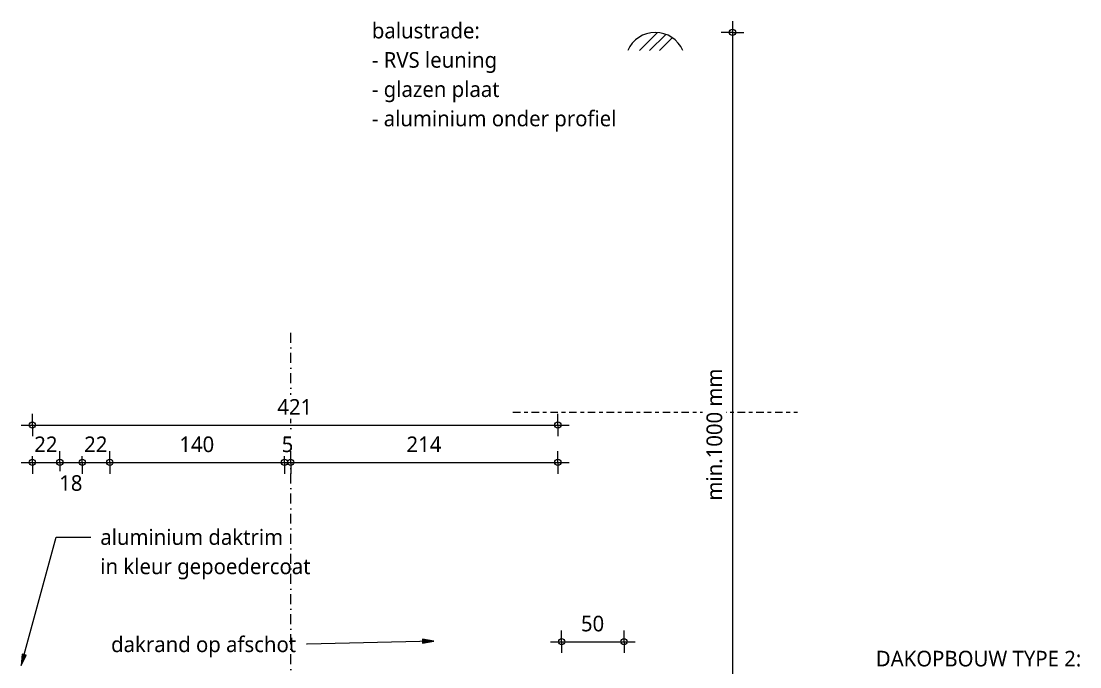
# Model space of a CAD drawing. Header units: millimetres. Extents: x -435 to 27166, y -19117 to 26500.
# Drawn here: x 7084 to 7933, y 16299 to 16816 of the extents above; entities that cross this region are included whole.
import ezdxf

# ---------------------------------------------------------------- set-up
doc = ezdxf.new("R2010")
doc.units = ezdxf.units.MM
doc.linetypes.add('MV_center', pattern=[15, 6, -3, 3, -3])
doc.linetypes.add('MV_stramien', pattern=[16, 8, -4, 0, -4])
for name, color, linetype, lineweight in [('A-ANNO-DIMS', 211, 'Continuous', 13), ('A-ANNO-DIMS-5', 211, 'Continuous', 13), ('A-DETL', 90, 'Continuous', 13), ('A-DETL-GENF', 92, 'Continuous', 18), ('G-ANNO-TEXT', 231, 'Continuous', 13)]:
    doc.layers.add(name, color=color, linetype=linetype, lineweight=lineweight)
doc.styles.add('Segoe UI_3', font='segoeui.ttf', dxfattribs={"height": 12.5})
doc.styles.add('Segoe UI_B', font='segoeui.ttf', dxfattribs={"height": 12.5})
doc.dimstyles.new('2_5_mm_2', dxfattribs={"dimscale": 304.8, "dimtxt": 13.092049, "dimasz": 0.016404, "dimexe": 0.029528, "dimexo": 0.0625, "dimgap": 0.014764, "dimtad": 1, "dimdec": 0, "dimzin": 0, "dimdsep": 46, "dimtxsty": 'Segoe UI_3', "dimblk1": 'DOTBLANK', "dimblk2": 'DOTBLANK', "dimsah": 1, "dimcen": 0.09, "dimdle": 0.029528, "dimazin": 0, "dimtfac": 1, "dimtdec": 4, "dimtix": 1, "dimtmove": 2, "dimatfit": 3, "dimfxl": 0.029528, "dimfxlon": 1, "dimtvp": 1, "dimtfill": 1, "dimtolj": 1, "dimtzin": 0, "dimarcsym": 2})
doc.dimstyles.new('2_5_mm_4', dxfattribs={"dimscale": 304.8, "dimtxt": 13.092049, "dimasz": 0.016404, "dimexe": 0.029528, "dimexo": 0.0625, "dimgap": 0.014764, "dimtad": 1, "dimdec": 0, "dimzin": 0, "dimdsep": 46, "dimtxsty": 'Segoe UI_3', "dimblk1": 'DOTBLANK', "dimblk2": 'DOTBLANK', "dimsah": 1, "dimcen": 0.09, "dimdle": 0.029528, "dimazin": 0, "dimtfac": 1, "dimtdec": 4, "dimtix": 1, "dimtmove": 0, "dimatfit": 3, "dimfxl": 0.029528, "dimfxlon": 1, "dimtvp": 1, "dimtfill": 1, "dimtolj": 1, "dimtzin": 0, "dimarcsym": 2})

# ---------------------------------------------------------------- blocks, each defined once
blk = doc.blocks.new('NLRS_00_DI_maskeer - Type 1-4234971-Details Appartement')
at = {"layer": 'A-DETL-GENF', "linetype": 'MV_center'}
blk.add_line((128, 0), (-100, 0), dxfattribs=at)
blk = doc.blocks.new('DIMBLOCK358-Details Appartement')
at = {"layer": 'A-ANNO-DIMS-5'}
for p, q in [((7517.43, 16318.79), (7517.43, 16327.79)), ((7567.43, 16318.79), (7567.43, 16327.79)), ((7508.43, 16318.79), (7576.43, 16318.79)), ((7517.43, 16318.79), (7517.43, 16309.79)), ((7567.43, 16318.79), (7567.43, 16309.79))]:
    blk.add_line(p, q, dxfattribs=at)
for centre in [(7517.43, 16318.79), (7567.43, 16318.79)]:
    blk.add_circle(centre, 2.5, dxfattribs=at)
at = {"layer": 'A-ANNO-DIMS-5', "color": 0, "insert": (7532.91, 16339.6), "char_height": 12.5, "width": 22.8516, "attachment_point": 1, "line_spacing_factor": 1.142579, "style": 'Segoe UI_3', "bg_fill": 3, "box_fill_scale": 1.25, "bg_fill_color": 9, "bg_fill_true_color": 13158600, "bg_fill_transparency": 0}
blk.add_mtext('50', dxfattribs=at)
blk = doc.blocks.new('_DotBlank')
at = {"color": 0, "linetype": 'ByBlock', "lineweight": -2}
blk.add_line((-0.5, 0), (-1, 0), dxfattribs=at)
blk.add_circle((0, 0), 0.5, dxfattribs=at)
blk = doc.blocks.new('DIMBLOCK362-Details Appartement')
at = {"layer": 'A-ANNO-DIMS-5'}
for p, q in [((7093.43, 16462.47), (7093.43, 16471.47)), ((7115.43, 16462.47), (7115.43, 16471.47)), ((7084.43, 16462.47), (7115.43, 16462.47)), ((7093.43, 16462.47), (7093.43, 16453.47)), ((7115.43, 16462.47), (7115.43, 16453.47))]:
    blk.add_line(p, q, dxfattribs=at)
for centre in [(7093.43, 16462.47), (7115.43, 16462.47)]:
    blk.add_circle(centre, 2.5, dxfattribs=at)
at = {"layer": 'A-ANNO-DIMS-5', "color": 0, "insert": (7094.91, 16483.28), "char_height": 12.5, "width": 22.8516, "attachment_point": 1, "line_spacing_factor": 1.142579, "style": 'Segoe UI_3', "bg_fill": 3, "box_fill_scale": 1.25, "bg_fill_color": 9, "bg_fill_true_color": 13158600, "bg_fill_transparency": 0}
blk.add_mtext('22', dxfattribs=at)
blk = doc.blocks.new('DIMBLOCK363-Details Appartement')
at = {"layer": 'A-ANNO-DIMS-5'}
for p, q in [((7115.43, 16462.47), (7115.43, 16471.47)), ((7133.43, 16462.47), (7133.43, 16471.47)), ((7115.43, 16462.47), (7133.43, 16462.47)), ((7115.43, 16462.47), (7115.43, 16453.47)), ((7133.43, 16462.47), (7133.43, 16453.47))]:
    blk.add_line(p, q, dxfattribs=at)
for centre in [(7115.43, 16462.47), (7133.43, 16462.47)]:
    blk.add_circle(centre, 2.5, dxfattribs=at)
at = {"layer": 'A-ANNO-DIMS-5', "color": 0, "insert": (7114.91, 16452.23), "char_height": 12.5, "width": 22.8516, "attachment_point": 1, "line_spacing_factor": 1.142579, "style": 'Segoe UI_3', "bg_fill": 3, "box_fill_scale": 1.25, "bg_fill_color": 9, "bg_fill_true_color": 13158600, "bg_fill_transparency": 0}
blk.add_mtext('18', dxfattribs=at)
blk = doc.blocks.new('DIMBLOCK364-Details Appartement')
at = {"layer": 'A-ANNO-DIMS-5'}
for p, q in [((7133.43, 16462.47), (7133.43, 16471.47)), ((7155.43, 16462.47), (7155.43, 16471.47)), ((7133.43, 16462.47), (7155.43, 16462.47)), ((7133.43, 16462.47), (7133.43, 16453.47)), ((7155.43, 16462.47), (7155.43, 16453.47))]:
    blk.add_line(p, q, dxfattribs=at)
for centre in [(7133.43, 16462.47), (7155.43, 16462.47)]:
    blk.add_circle(centre, 2.5, dxfattribs=at)
at = {"layer": 'A-ANNO-DIMS-5', "color": 0, "insert": (7134.91, 16483.28), "char_height": 12.5, "width": 22.8516, "attachment_point": 1, "line_spacing_factor": 1.142579, "style": 'Segoe UI_3', "bg_fill": 3, "box_fill_scale": 1.25, "bg_fill_color": 9, "bg_fill_true_color": 13158600, "bg_fill_transparency": 0}
blk.add_mtext('22', dxfattribs=at)
blk = doc.blocks.new('DIMBLOCK365-Details Appartement')
at = {"layer": 'A-ANNO-DIMS-5'}
for p, q in [((7155.43, 16462.47), (7155.43, 16471.47)), ((7295.43, 16462.47), (7295.43, 16471.47)), ((7155.43, 16462.47), (7295.43, 16462.47)), ((7155.43, 16462.47), (7155.43, 16453.47)), ((7295.43, 16462.47), (7295.43, 16453.47))]:
    blk.add_line(p, q, dxfattribs=at)
for centre in [(7155.43, 16462.47), (7295.43, 16462.47)]:
    blk.add_circle(centre, 2.5, dxfattribs=at)
at = {"layer": 'A-ANNO-DIMS-5', "color": 0, "insert": (7211.15, 16483.28), "char_height": 12.5, "width": 34.2774, "attachment_point": 1, "line_spacing_factor": 1.142579, "style": 'Segoe UI_3', "bg_fill": 3, "box_fill_scale": 1.25, "bg_fill_color": 9, "bg_fill_true_color": 13158600, "bg_fill_transparency": 0}
blk.add_mtext('140', dxfattribs=at)
blk = doc.blocks.new('DIMBLOCK366-Details Appartement')
at = {"layer": 'A-ANNO-DIMS-5'}
for p, q in [((7295.43, 16462.47), (7295.43, 16471.47)), ((7300.43, 16462.47), (7300.43, 16471.47)), ((7295.43, 16462.47), (7300.43, 16462.47)), ((7295.43, 16462.47), (7295.43, 16453.47)), ((7300.43, 16462.47), (7300.43, 16453.47))]:
    blk.add_line(p, q, dxfattribs=at)
for centre in [(7295.43, 16462.47), (7300.43, 16462.47)]:
    blk.add_circle(centre, 2.5, dxfattribs=at)
at = {"layer": 'A-ANNO-DIMS-5', "color": 0, "insert": (7293.17, 16483.28), "char_height": 12.5, "width": 11.4258, "attachment_point": 1, "line_spacing_factor": 1.142579, "style": 'Segoe UI_3', "bg_fill": 3, "box_fill_scale": 1.25, "bg_fill_color": 9, "bg_fill_true_color": 13158600, "bg_fill_transparency": 0}
blk.add_mtext('5', dxfattribs=at)
blk = doc.blocks.new('DIMBLOCK367-Details Appartement')
at = {"layer": 'A-ANNO-DIMS-5'}
for p, q in [((7300.43, 16462.47), (7300.43, 16471.47)), ((7514.43, 16462.47), (7514.43, 16471.47)), ((7300.43, 16462.47), (7523.43, 16462.47)), ((7300.43, 16462.47), (7300.43, 16453.47)), ((7514.43, 16462.47), (7514.43, 16453.47))]:
    blk.add_line(p, q, dxfattribs=at)
for centre in [(7300.43, 16462.47), (7514.43, 16462.47)]:
    blk.add_circle(centre, 2.5, dxfattribs=at)
at = {"layer": 'A-ANNO-DIMS-5', "color": 0, "insert": (7393.15, 16483.28), "char_height": 12.5, "width": 34.2774, "attachment_point": 1, "line_spacing_factor": 1.142579, "style": 'Segoe UI_3', "bg_fill": 3, "box_fill_scale": 1.25, "bg_fill_color": 9, "bg_fill_true_color": 13158600, "bg_fill_transparency": 0}
blk.add_mtext('214', dxfattribs=at)
blk = doc.blocks.new('DIMBLOCK368-Details Appartement')
at = {"layer": 'A-ANNO-DIMS-5'}
for p, q in [((7093.43, 16492.47), (7093.43, 16501.47)), ((7514.43, 16492.47), (7514.43, 16501.47)), ((7084.43, 16492.47), (7523.43, 16492.47)), ((7093.43, 16492.47), (7093.43, 16483.47)), ((7514.43, 16492.47), (7514.43, 16483.47))]:
    blk.add_line(p, q, dxfattribs=at)
for centre in [(7093.43, 16492.47), (7514.43, 16492.47)]:
    blk.add_circle(centre, 2.5, dxfattribs=at)
at = {"layer": 'A-ANNO-DIMS-5', "color": 0, "insert": (7289.65, 16513.28), "char_height": 12.5, "width": 34.2774, "attachment_point": 1, "line_spacing_factor": 1.142579, "style": 'Segoe UI_3', "bg_fill": 3, "box_fill_scale": 1.25, "bg_fill_color": 9, "bg_fill_true_color": 13158600, "bg_fill_transparency": 0}
blk.add_mtext('421', dxfattribs=at)
blk = doc.blocks.new('DIMBLOCK369-Details Appartement')
at = {"layer": 'A-ANNO-DIMS-5'}
for p, q in [((7654.32, 16816.14), (7654.32, 16155.28)), ((7654.32, 16807.14), (7645.32, 16807.14)), ((7654.32, 16807.14), (7663.32, 16807.14)), ((7654.32, 16164.28), (7645.32, 16164.28)), ((7654.32, 16164.28), (7663.32, 16164.28))]:
    blk.add_line(p, q, dxfattribs=at)
for centre in [(7654.32, 16807.14), (7654.32, 16164.28)]:
    blk.add_circle(centre, 2.5, dxfattribs=at)
at = {"layer": 'A-ANNO-DIMS-5', "color": 0, "insert": (7633.51, 16431.92), "char_height": 12.5, "width": 129.1114, "attachment_point": 1, "rotation": 90, "line_spacing_factor": 1.142579, "style": 'Segoe UI_3', "bg_fill": 3, "box_fill_scale": 1.25, "bg_fill_color": 9, "bg_fill_true_color": 13158600, "bg_fill_transparency": 0}
blk.add_mtext('min.1000 mm', dxfattribs=at)

msp = doc.modelspace()

# ---------------------------------------------------------------- hatches: boundary and pattern name
at = {"layer": 'A-DETL-GENF', "lineweight": 13}
h = msp.add_hatch(dxfattribs=at)
h.set_pattern_fill('FP_83', color=254, style=0, pattern_type=2)
h.set_pattern_definition([(45, (0, 0), (-22.45064, 22.45064), []), (45, (7.938, 0), (0, 44.90128), []), (45, (-7.938, 0), (0, 44.90128), [])])
h.paths.add_polyline_path([(7613.85, 16792.55), (7614.46, 16792.55), (7614.28, 16793.13), (7611.08, 16798.28), (7606.68, 16802.47), (7601.38, 16805.43), (7595.5, 16806.95), (7589.43, 16806.95), (7583.55, 16805.43), (7578.24, 16802.47), (7573.85, 16798.28), (7570.64, 16793.13), (7570.46, 16792.55), (7609.93, 16792.55)])
at = {"layer": 'G-ANNO-TEXT'}
for points in [[(7415.04, 16319.35), (7406, 16320.71), (7406.09, 16317.53)], [(7084.54, 16299.75), (7088.43, 16308.03), (7085.36, 16308.86)]]:
    msp.add_hatch(color=7, dxfattribs=at).paths.add_polyline_path(points)

# ---------------------------------------------------------------- linework, layer by layer
at = {"layer": 'A-DETL', "linetype": 'MV_stramien', "lineweight": 18}
msp.add_line((7300.43, 15350.81), (7300.43, 16566.81), dxfattribs=at)
at = {"layer": 'A-DETL', "lineweight": 18}
msp.add_arc((7592.46, 16783.16), 23.99, 23.10054, 156.89946, dxfattribs=at)
at = {"layer": 'G-ANNO-TEXT', "color": 250}
for p, q in [((7084.54, 16299.75), (7112.43, 16402.66)), ((7112.43, 16402.66), (7140.33, 16402.66)), ((7415.04, 16319.35), (7313.49, 16316.71)), ((7415.04, 16319.35), (7406, 16320.71)), ((7406, 16320.71), (7406.09, 16317.53)), ((7406.09, 16317.53), (7415.04, 16319.35)), ((7313.49, 16316.71), (7313.15, 16316.71)), ((7085.36, 16308.86), (7084.54, 16299.75)), ((7084.54, 16299.75), (7088.43, 16308.03)), ((7088.43, 16308.03), (7085.36, 16308.86))]:
    msp.add_line(p, q, dxfattribs=at)

# ---------------------------------------------------------------- block references
at = {"layer": 'A-DETL-GENF', "linetype": 'MV_center', "rotation": 180}
msp.add_blockref('NLRS_00_DI_maskeer - Type 1-4234971-Details Appartement', (7606.43, 16502.85), dxfattribs=at)

# ---------------------------------------------------------------- texts
at = {"layer": 'G-ANNO-TEXT', "color": 7, "char_height": 12.5, "attachment_point": 1}
for s, insert, width, style in [('balustrade:', (7365.42, 16814.83), 102.616, 'Segoe UI_3'), ('- RVS leuning', (7365.42, 16791.34), 127.8692, 'Segoe UI_3'), ('- glazen plaat', (7365.42, 16767.86), 128.27, 'Segoe UI_3'), ('- aluminium onder profiel', (7365.42, 16744.38), 241.7088, 'Segoe UI_3'), ('aluminium daktrim', (7147.83, 16408.91), 177.1729, 'Segoe UI_3'), ('in kleur gepoedercoat', (7147.83, 16385.43), 206.0337, 'Segoe UI_3'), ('dakrand op afschot', (7156.49, 16322.96), 180.7805, 'Segoe UI_3'), ('DAKOPBOUW TYPE 2:', (7769.2, 16311.5), 218.8607, 'Segoe UI_B')]:
    msp.add_mtext(s, dxfattribs=dict(at, insert=insert, width=width, style=style))

# ---------------------------------------------------------------- dimensions: what is measured, and where the dimension line sits
at = {"layer": 'A-ANNO-DIMS'}
for base, p1, p2, override, picture, middle in [((7115.43, 16462.47), (7093.43, 16453.47), (7115.43, 16453.47), {"dimpost": '<>', "dimfxl": 22}, 'DIMBLOCK362-Details Appartement', (7104.43, 16473.32)), ((7567.43, 16318.79), (7517.43, 16309.79), (7567.43, 16309.79), {"dimpost": '<>', "dimfxl": 50}, 'DIMBLOCK358-Details Appartement', (7542.43, 16329.75))]:
    dim = msp.add_linear_dim(base=base, p1=p1, p2=p2, dimstyle='2_5_mm_4', override=override, dxfattribs=at)
    dim.commit()
    dim.dimension.update_dxf_attribs({"geometry": picture, "text_midpoint": middle})

# ---------------------------------------------------------------- next in the draw order: dimensions: what is measured, and where the dimension line sits
dim = msp.add_linear_dim(base=(7654.32, 16164.28), p1=(7645.32, 16807.14), p2=(7663.32, 16164.28), angle=90, text='min.1000 mm', dimstyle='2_5_mm_4', override={"dimpost": '<>', "dimfxl": 643.112482}, dxfattribs=at)
dim.commit()
dim.dimension.update_dxf_attribs({"geometry": 'DIMBLOCK369-Details Appartement', "text_midpoint": (7643.19, 16485.71)})
dim = msp.add_linear_dim(base=(7133.43, 16462.47), p1=(7115.43, 16453.47), p2=(7133.43, 16453.47), dimstyle='2_5_mm_2', override={"dimpost": '<>', "dimfxl": 18}, dxfattribs=at)
dim.commit()
dim.dimension.update_dxf_attribs({"geometry": 'DIMBLOCK363-Details Appartement', "text_midpoint": (7126.34, 16443.9), "dimtype": 160})

# ---------------------------------------------------------------- next in the draw order: dimensions: what is measured, and where the dimension line sits
dim = msp.add_linear_dim(base=(7155.43, 16462.47), p1=(7133.43, 16453.47), p2=(7155.43, 16453.47), dimstyle='2_5_mm_4', override={"dimpost": '<>', "dimfxl": 21.999789}, dxfattribs=at)
dim.commit()
dim.dimension.update_dxf_attribs({"geometry": 'DIMBLOCK364-Details Appartement', "text_midpoint": (7144.43, 16473.32)})

# ---------------------------------------------------------------- next in the draw order: dimensions: what is measured, and where the dimension line sits
dim = msp.add_linear_dim(base=(7295.43, 16462.47), p1=(7155.43, 16453.47), p2=(7295.43, 16453.47), dimstyle='2_5_mm_4', override={"dimpost": '<>', "dimfxl": 140}, dxfattribs=at)
dim.commit()
dim.dimension.update_dxf_attribs({"geometry": 'DIMBLOCK365-Details Appartement', "text_midpoint": (7225.43, 16473.47)})

# ---------------------------------------------------------------- next in the draw order: dimensions: what is measured, and where the dimension line sits
dim = msp.add_linear_dim(base=(7300.43, 16462.47), p1=(7295.43, 16453.47), p2=(7300.43, 16471.47), dimstyle='2_5_mm_4', override={"dimpost": '<>', "dimfxl": 18.681542}, dxfattribs=at)
dim.commit()
dim.dimension.update_dxf_attribs({"geometry": 'DIMBLOCK366-Details Appartement', "text_midpoint": (7297.93, 16473.33)})

# ---------------------------------------------------------------- next in the draw order: dimensions: what is measured, and where the dimension line sits
dim = msp.add_linear_dim(base=(7514.43, 16462.47), p1=(7300.43, 16471.47), p2=(7514.43, 16453.47), dimstyle='2_5_mm_4', override={"dimpost": '<>', "dimfxl": 214.755675}, dxfattribs=at)
dim.commit()
dim.dimension.update_dxf_attribs({"geometry": 'DIMBLOCK367-Details Appartement', "text_midpoint": (7407.43, 16473.36)})

# ---------------------------------------------------------------- next in the draw order: dimensions: what is measured, and where the dimension line sits
dim = msp.add_linear_dim(base=(7514.43, 16492.47), p1=(7093.43, 16483.47), p2=(7514.43, 16483.47), dimstyle='2_5_mm_4', override={"dimpost": '<>', "dimfxl": 420.999789}, dxfattribs=at)
dim.commit()
dim.dimension.update_dxf_attribs({"geometry": 'DIMBLOCK368-Details Appartement', "text_midpoint": (7303.93, 16503.36)})

doc.saveas('drawing.dxf')
